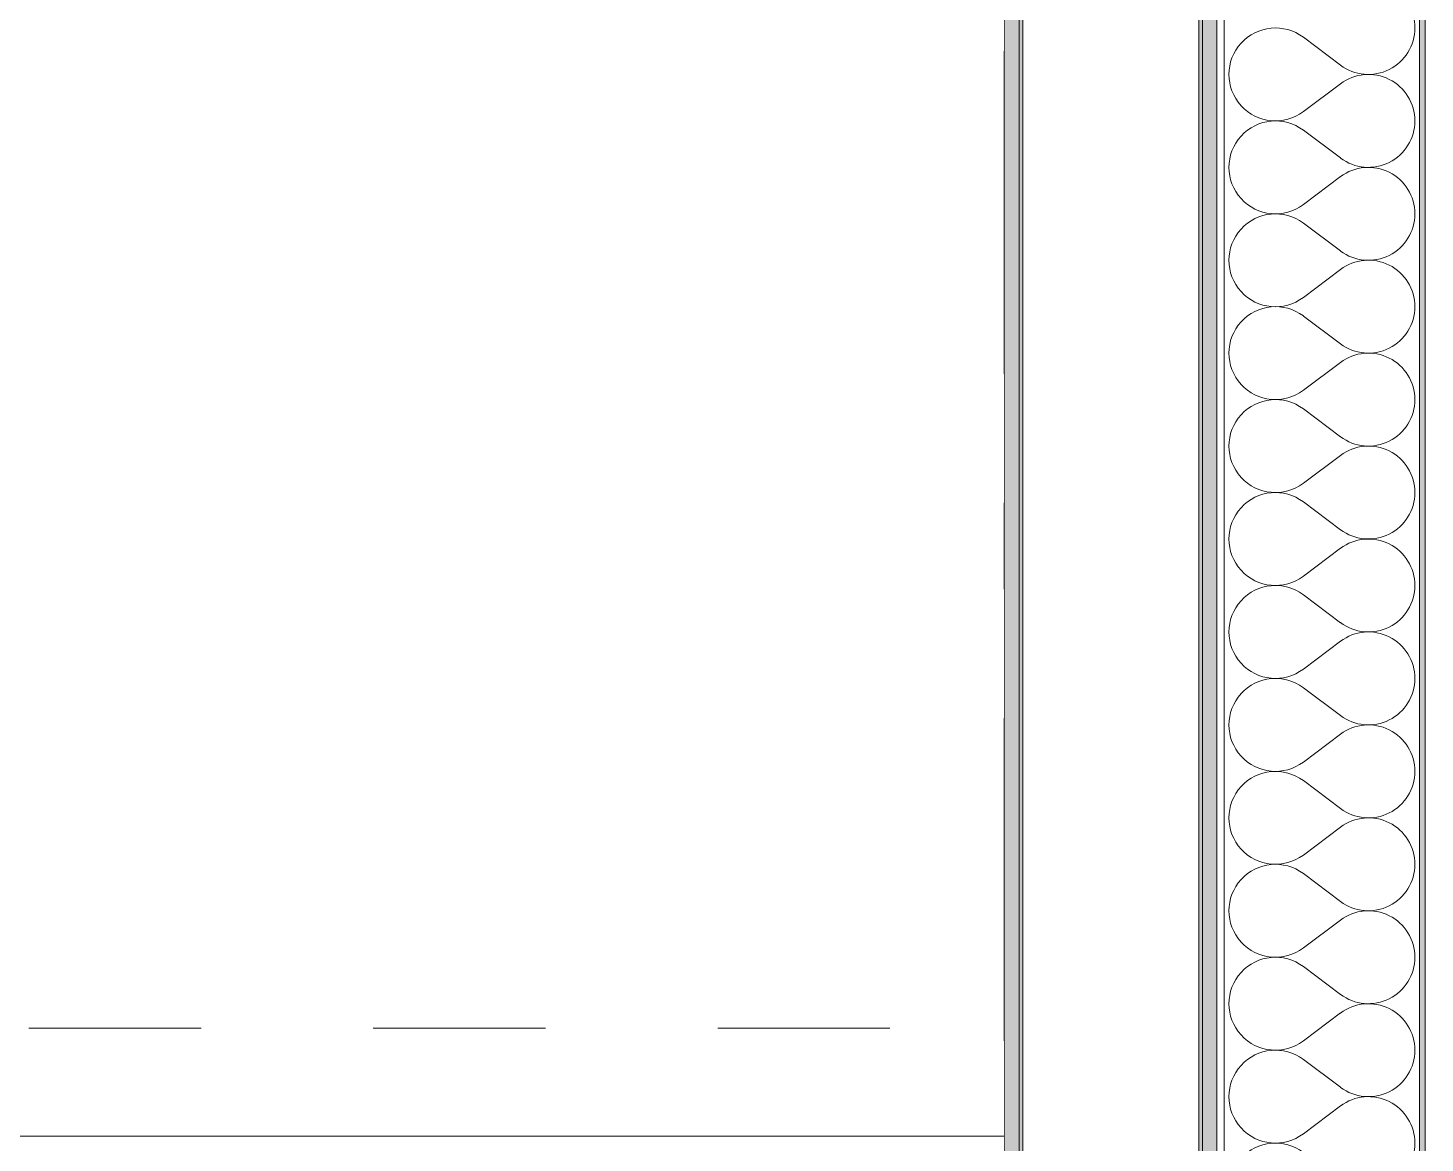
# Model space of a CAD drawing. Header units: millimetres. Extents: x -48147 to 1414029, y -496296 to 18123.
# Drawn here: x 1404903 to 1406047, y -474608 to -473694 of the extents above; entities that cross this region are included whole.
import ezdxf
from ezdxf.enums import TextEntityAlignment as Align

# ---------------------------------------------------------------- set-up
doc = ezdxf.new("R2010")
doc.units = ezdxf.units.MM
doc.header["$MEASUREMENT"] = 0
for name, pattern in [('Dashed', [2822.222233, 1411.111116, -1411.111116]), ('Double Dashed', [546.805537, 264.583325, -105.833328, 70.555556, -105.833328]), ('Wipeout_Contour', [1000, 0, -1000])]:
    doc.linetypes.add(name, pattern=pattern)
for name, color, linetype, lineweight in [('A-25-M_Wall_Int_Pen_No__2', 8, 'Continuous', 15), ('New_A-20-M_Roof_Pen_No__92', 8, 'Continuous', 13), ('New_A-25-M_Wall_Ext_Pen_No__1', 7, 'Continuous', 13)]:
    doc.layers.add(name, color=color, linetype=linetype, lineweight=lineweight)
for name, color, linetype in [('New_A-15-MG_Structural_Grid_Phase_2', 7, 'Continuous'), ('New_A-20-M_Roof', 7, 'Continuous'), ('New_A-25-M_Wall_Ext', 7, 'Continuous')]:
    doc.layers.add(name, color=color, linetype=linetype)
doc.layers.add('New_A-15-MG_Structural_Grid_Phase_2_Pen_No__222', color=7, linetype='Continuous', lineweight=13, true_color=0x65af33)
doc.layers.add('New_A-25-M_Wall_Ext_Pen_No__107', color=7, linetype='Continuous', lineweight=15, true_color=0xa6a6a6)
doc.styles.add('GENERATED_STYLE_2', font='')
doc.styles.get('GENERATED_STYLE_2').set_extended_font_data('Swis721 BT')

# ---------------------------------------------------------------- blocks, each defined once
blk = doc.blocks.new('*X22', base_point=(1372879, -490836.7))
at = {"layer": 'New_A-25-M_Wall_Ext_Pen_No__107', "linetype": 'Continuous'}
for p, q in [((1405947.7, -473701.5), (1405978.1, -473724.4)), ((1405947.7, -473762.4), (1405978.1, -473739.6)), ((1405947.7, -473777.7), (1405978.1, -473800.5)), ((1405947.7, -473838.6), (1405978.1, -473815.8)), ((1405947.7, -473853.9), (1405978.1, -473876.7)), ((1405947.7, -473914.8), (1405978.1, -473892)), ((1405947.7, -473930.1), (1405978.1, -473952.9)), ((1405947.7, -473991), (1405978.1, -473968.2)), ((1405947.7, -474006.3), (1405978.1, -474029.1)), ((1405947.7, -474067.2), (1405978.1, -474044.4)), ((1405947.7, -474082.4), (1405978.1, -474105.3)), ((1405947.7, -474143.4), (1405978.1, -474120.5)), ((1405947.7, -474158.6), (1405978.1, -474181.5)), ((1405947.7, -474219.6), (1405978.1, -474196.7)), ((1405947.7, -474234.8), (1405978.1, -474257.7)), ((1405947.7, -474295.8), (1405978.1, -474272.9)), ((1405947.7, -474311), (1405978.1, -474333.9)), ((1405947.7, -474372), (1405978.1, -474349.1)), ((1405947.7, -474387.2), (1405978.1, -474410.1)), ((1405947.7, -474448.2), (1405978.1, -474425.3)), ((1405947.7, -474463.4), (1405978.1, -474486.3)), ((1405947.7, -474524.4), (1405978.1, -474501.5)), ((1405947.7, -474539.6), (1405978.1, -474562.4)), ((1405947.7, -474600.5), (1405978.1, -474577.7))]:
    blk.add_line(p, q, dxfattribs=at)
for centre, start, end in [((1406001, -473693.9), 0, 126.8699), ((1405924.8, -473732), 53.1301, 306.8699), ((1406001, -473693.9), 233.1301, 0), ((1406001, -473770.1), 0, 126.8699), ((1405924.8, -473808.2), 53.1301, 306.8699), ((1406001, -473770.1), 233.1301, 0), ((1406001, -473846.3), 0, 126.8699), ((1405924.8, -473884.4), 53.1301, 306.8699), ((1406001, -473846.3), 233.1301, 0), ((1406001, -473922.4), 0, 126.8699), ((1405924.8, -473960.5), 53.1301, 306.8699), ((1406001, -473922.4), 233.1301, 0), ((1406001, -473998.6), 0, 126.8699), ((1405924.8, -474036.7), 53.1301, 306.8699), ((1406001, -473998.6), 233.1301, 0), ((1406001, -474074.8), 0, 126.8699), ((1405924.8, -474112.9), 53.1301, 306.8699), ((1406001, -474074.8), 233.1301, 0), ((1406001, -474151), 0, 126.8699), ((1405924.8, -474189.1), 53.1301, 306.8699), ((1406001, -474151), 233.1301, 0), ((1406001, -474227.2), 0, 126.8699), ((1405924.8, -474265.3), 53.1301, 306.8699), ((1406001, -474227.2), 233.1301, 0), ((1406001, -474303.4), 0, 126.8699), ((1405924.8, -474341.5), 53.1301, 306.8699), ((1406001, -474303.4), 233.1301, 0), ((1406001, -474379.6), 0, 126.8699), ((1405924.8, -474417.7), 53.1301, 306.8699), ((1406001, -474379.6), 233.1301, 0), ((1406001, -474455.8), 0, 126.8699), ((1405924.8, -474493.9), 53.1301, 306.8699), ((1406001, -474455.8), 233.1301, 0), ((1406001, -474532), 0, 126.8699), ((1405924.8, -474570.1), 53.1301, 306.8699), ((1406001, -474532), 233.1301, 0), ((1406001, -474608.2), 0, 126.8699), ((1405924.8, -474646.3), 53.1301, 306.8699), ((1406001, -474608.2), 233.1301, 0)]:
    blk.add_arc(centre, 38.1, start, end, dxfattribs=at)
blk = doc.blocks.new('Section Elem_2_2', base_point=(1372879, -490836.7))
at = {"layer": 'New_A-25-M_Wall_Ext_Pen_No__107', "linetype": 'Continuous', "lineweight": 0, "true_color": 0x535353}
blk.add_hatch(color=251, dxfattribs=at).paths.add_polyline_path([(1405864.9, -473413.6), (1405861.9, -473413.6), (1405861.9, -490836.7), (1405864.9, -490836.7)])
at = {"layer": 'New_A-25-M_Wall_Ext_Pen_No__1', "linetype": 'Continuous'}
blk.add_line((1405702.4, -473413.6), (1405702.4, -474616.6), dxfattribs=at)
at = {"color": 254, "linetype": 'Wipeout_Contour', "lineweight": 0, "ltscale": 5945721.859562462}
blk.add_wipeout([(1406047.4, -490836.7), (1406047.4, -473413.6), (1406042.9, -473413.6), (1406042.9, -490836.7)], dxfattribs=at).dxf.layer = 'New_A-25-M_Wall_Ext'
at = {"layer": 'New_A-25-M_Wall_Ext_Pen_No__107', "linetype": 'Continuous'}
h = blk.add_hatch(dxfattribs=at)
h.set_pattern_fill('Plaster_0002', color=256, style=0, pattern_type=2)
h.set_pattern_definition([(0, (1372879, -490836.73), (0, 86.60254), [0, -50]), (0, (1372904, -490793.43), (0, 86.60254), [0, -50])])
h.paths.add_polyline_path([(1406047.4, -490836.7), (1406047.4, -473413.6), (1406042.9, -473413.6), (1406042.9, -490836.7)])
at = {"color": 254, "linetype": 'Wipeout_Contour', "lineweight": 0, "ltscale": 5945410.652466604}
blk.add_wipeout([(1406042.9, -473413.6), (1405882.9, -473413.6), (1405882.9, -490836.7), (1406042.9, -490836.7)], dxfattribs=at).dxf.layer = 'New_A-25-M_Wall_Ext'
at = {"layer": 'New_A-25-M_Wall_Ext_Pen_No__1', "linetype": 'Continuous'}
for p, q in [((1406042.9, -473413.6), (1406042.9, -490836.7)), ((1406047.4, -473413.6), (1406047.4, -490836.7))]:
    blk.add_line(p, q, dxfattribs=at)
at = {"layer": 'New_A-25-M_Wall_Ext'}
blk.add_blockref('*X22', (1372879, -490836.7), dxfattribs=at)
at = {"color": 254, "linetype": 'Wipeout_Contour', "lineweight": 0, "ltscale": 5945096.607675294}
blk.add_wipeout([(1405882.9, -473413.6), (1405876.9, -473413.6), (1405876.9, -490836.7), (1405882.9, -490836.7)], dxfattribs=at).dxf.layer = 'New_A-25-M_Wall_Ext'
at = {"layer": 'New_A-25-M_Wall_Ext_Pen_No__107', "linetype": 'Continuous'}
blk.add_hatch(color=256, dxfattribs=at).paths.add_polyline_path([(1405876.9, -473413.6), (1405864.9, -473413.6), (1405864.9, -490836.7), (1405876.9, -490836.7)])
at = {"layer": 'New_A-25-M_Wall_Ext_Pen_No__1', "linetype": 'Continuous'}
for p, q in [((1405876.9, -473413.6), (1405876.9, -490836.7)), ((1405882.9, -473413.6), (1405882.9, -490836.7))]:
    blk.add_line(p, q, dxfattribs=at)
at = {"color": 254, "linetype": 'Wipeout_Contour', "lineweight": 0, "ltscale": 5944756.081160875}
blk.add_wipeout([(1405861.9, -473413.6), (1405717.9, -473413.6), (1405717.9, -490836.7), (1405861.9, -490836.7)], dxfattribs=at).dxf.layer = 'New_A-25-M_Wall_Ext'
at = {"layer": 'New_A-25-M_Wall_Ext_Pen_No__107', "linetype": 'Continuous'}
blk.add_hatch(color=256, dxfattribs=at).paths.add_polyline_path([(1405714.9, -473413.6), (1405702.4, -473413.6), (1405702.4, -490836.7), (1405714.9, -490836.7)])
at = {"layer": 'New_A-25-M_Wall_Ext_Pen_No__107', "linetype": 'Continuous', "lineweight": 0, "true_color": 0x535353}
blk.add_hatch(color=251, dxfattribs=at).paths.add_polyline_path([(1405717.9, -473413.6), (1405714.9, -473413.6), (1405714.9, -490836.7), (1405717.9, -490836.7)])
at = {"layer": 'New_A-25-M_Wall_Ext_Pen_No__1', "linetype": 'Continuous'}
for p, q in [((1405714.9, -473413.6), (1405714.9, -490836.7)), ((1405717.9, -473413.6), (1405717.9, -490836.7)), ((1405861.9, -473413.6), (1405861.9, -490836.7)), ((1405864.9, -473413.6), (1405864.9, -490836.7))]:
    blk.add_line(p, q, dxfattribs=at)
blk = doc.blocks.new('Section Elem_3_2', base_point=(1372879, -490836.7))
at = {"color": 254, "linetype": 'Wipeout_Contour', "lineweight": 0, "ltscale": 44389821.0649334}
blk.add_wipeout([(1393888.5, -473536.7), (1395828.3, -473536.7), (1395828.3, -474602.5), (1396816, -474602.5), (1396816, -473849.7), (1396803.5, -473849.7), (1396803.5, -473774.9), (1399628.5, -473774.9), (1399628.5, -473849.7), (1399616, -473849.7), (1399616, -474602.5), (1403585.2, -474602.5), (1403585.2, -474573.2), (1403583.2, -474573.2), (1403583.2, -474500.1), (1403598.2, -474489.4), (1403598.2, -473697.3), (1404822.2, -473697.3), (1404822.2, -474489.4), (1404837.2, -474500.1), (1404837.2, -474573.2), (1404835.2, -474573.2), (1404835.2, -474602.5), (1405702.4, -474602.5), (1405702.4, -473563.7), (1405638.4, -473563.7), (1405638.4, -473488.7), (1405702.4, -473488.7), (1405702.4, -473413.6), (1393888.5, -473413.6)], dxfattribs=at).dxf.layer = 'New_A-25-M_Wall_Ext'
blk = doc.blocks.new('Section Elem_360_2', base_point=(1372879, -490836.7))
at = {"color": 254, "linetype": 'Wipeout_Contour', "lineweight": 0, "ltscale": 7416669.337432453}
blk.add_wipeout([(1404835.2, -474602.5), (1404835.2, -474616.6), (1405702.4, -474616.6), (1405702.4, -474615.9), (1405702.4, -474602.5)], dxfattribs=at).dxf.layer = 'New_A-20-M_Roof'
at = {"layer": 'New_A-20-M_Roof_Pen_No__92', "linetype": 'Continuous'}
blk.add_line((1405702.4, -474602.5), (1404835.2, -474602.5), dxfattribs=at)
blk = doc.blocks.new('Standard grid marker[8]_2', base_point=(1405702.4, -469432.1))
at = {"layer": 'New_A-15-MG_Structural_Grid_Phase_2_Pen_No__222', "linetype": 'Double Dashed'}
blk.add_line((1405702.4, -470432.1), (1405702.4, -493836.7), dxfattribs=at)
at = {"layer": 'New_A-15-MG_Structural_Grid_Phase_2_Pen_No__222', "style": 'GENERATED_STYLE_2'}
for tag, p in [('AC_MarkerText_1_0', (1405702.4, -469163.9)), ('AC_MarkerText_1_1', (1405702.4, -495068.5))]:
    blk.add_attdef(tag, text='', height=175, rotation=360, dxfattribs=at).set_placement(p, align=Align.MIDDLE_CENTER)

msp = doc.modelspace()

# ---------------------------------------------------------------- block references
at = {"layer": 'New_A-25-M_Wall_Ext'}
msp.add_blockref('Section Elem_2_2', (1372879, -490836.7), dxfattribs=at)

# ---------------------------------------------------------------- next in the draw order: block references
msp.add_blockref('Section Elem_3_2', (1372879, -490836.7), dxfattribs=at)

# ---------------------------------------------------------------- next in the draw order: block references
at = {"layer": 'New_A-20-M_Roof'}
msp.add_blockref('Section Elem_360_2', (1372879, -490836.7), dxfattribs=at)

# ---------------------------------------------------------------- next in the draw order: linework, layer by layer
at = {"layer": 'A-25-M_Wall_Int_Pen_No__2', "linetype": 'Dashed', "ltscale": 0.1}
msp.add_line((1361158.9, -474513.9), (1405702.4, -474513.9), dxfattribs=at)

# ---------------------------------------------------------------- next in the draw order: block references
at = {"layer": 'New_A-15-MG_Structural_Grid_Phase_2', "color": 8, "linetype": 'Continuous', "lineweight": 15}
msp.add_blockref('Standard grid marker[8]_2', (1405702.4, -469432.1), dxfattribs=at)

doc.saveas('drawing.dxf')
